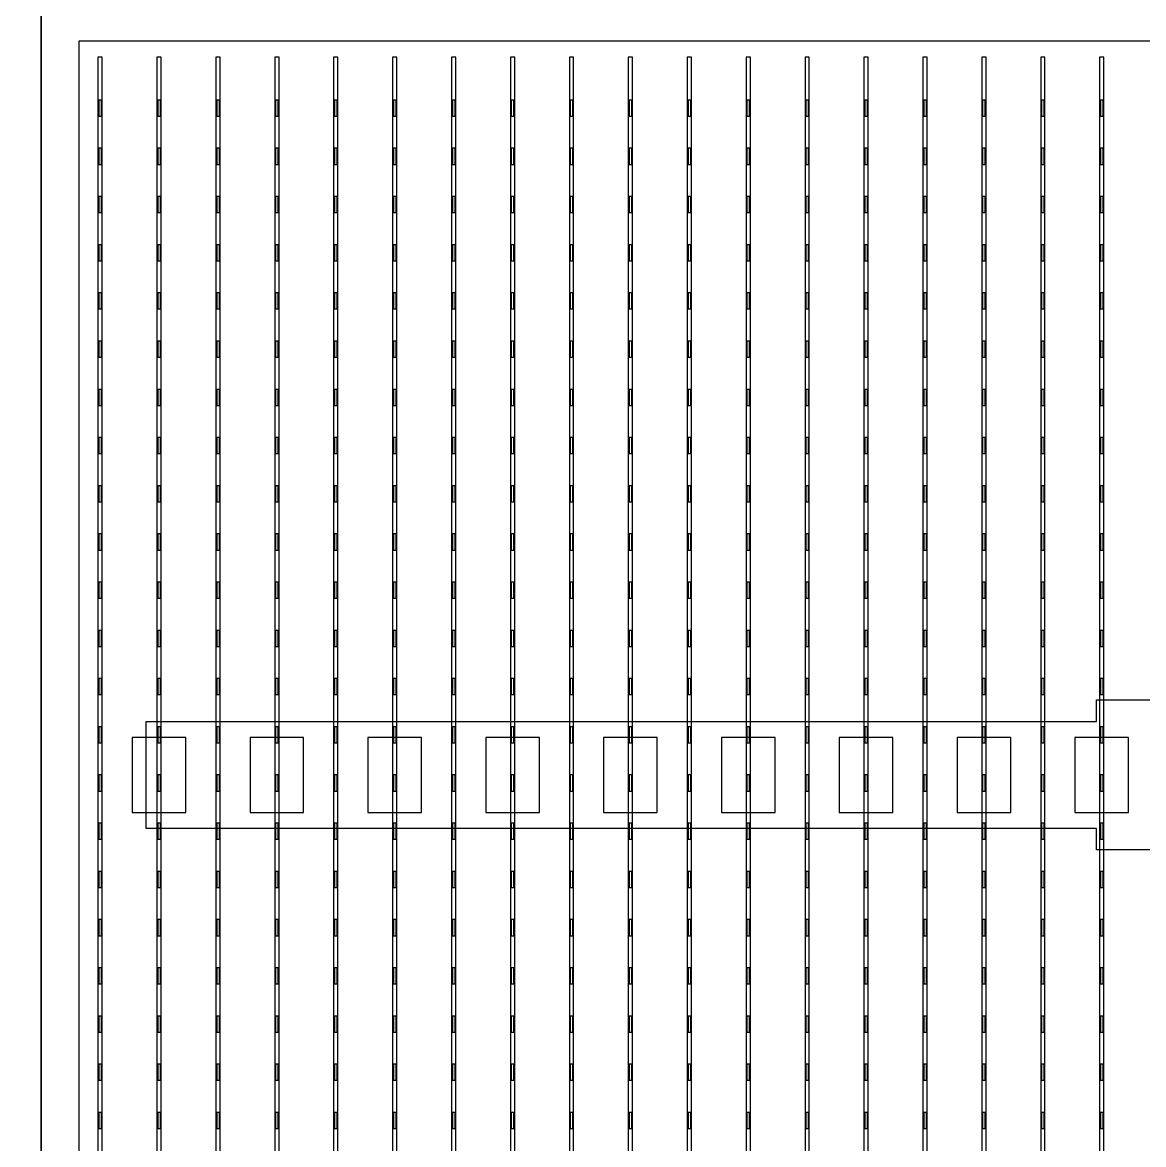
# Model space of a CAD drawing. Header units: millimetres. Extents: x -18 to 142, y -7 to 153.
# Drawn here: x 20.2 to 30.66, y 30.65 to 41.12 of the extents above; entities that cross this region are included whole.
import ezdxf

# ---------------------------------------------------------------- set-up
doc = ezdxf.new("R2010")
doc.units = ezdxf.units.MM
for name, color, linetype in [('BUSBARS', 3, 'Continuous'), ('CELLS', 5, 'Continuous'), ('CONTACT_PADS', 2, 'Continuous'), ('DICING', 4, 'Continuous'), ('FINGERS', 1, 'Continuous'), ('INSULATION', 2, 'Continuous')]:
    doc.layers.add(name, color=color, linetype=linetype)

msp = doc.modelspace()

# ---------------------------------------------------------------- linework, layer by layer
at = {"layer": 'BUSBARS'}
msp.add_lwpolyline([(40.29, 34.6), (40.29, 33.6), (31.42, 33.6), (31.42, 33.4), (30.22, 33.4), (30.22, 33.6), (21.35, 33.6), (21.35, 34.6), (30.22, 34.6), (30.22, 34.8), (31.42, 34.8), (31.42, 34.6), (40.29, 34.6)], close=True, dxfattribs=at)
at = {"layer": 'CELLS'}
for points in [[(20.37, 20.4), (20.37, 41.3), (-0.53, 41.3), (-0.53, 20.4), (20.37, 20.4)], [(41.27, 20.4), (41.27, 41.3), (20.37, 41.3), (20.37, 20.4), (41.27, 20.4)]]:
    msp.add_lwpolyline(points, close=True, dxfattribs=at)
at = {"layer": 'CONTACT_PADS'}
for points in [[(20.933, 40.25), (20.933, 40.4), (20.908, 40.4), (20.908, 40.25), (20.933, 40.25)], [(21.483, 40.25), (21.483, 40.4), (21.458, 40.4), (21.458, 40.25), (21.483, 40.25)], [(22.033, 40.25), (22.033, 40.4), (22.008, 40.4), (22.008, 40.25), (22.033, 40.25)], [(22.583, 40.25), (22.583, 40.4), (22.558, 40.4), (22.558, 40.25), (22.583, 40.25)], [(23.133, 40.25), (23.133, 40.4), (23.108, 40.4), (23.108, 40.25), (23.133, 40.25)], [(23.683, 40.25), (23.683, 40.4), (23.658, 40.4), (23.658, 40.25), (23.683, 40.25)], [(24.233, 40.25), (24.233, 40.4), (24.208, 40.4), (24.208, 40.25), (24.233, 40.25)], [(24.783, 40.25), (24.783, 40.4), (24.758, 40.4), (24.758, 40.25), (24.783, 40.25)], [(25.333, 40.25), (25.333, 40.4), (25.308, 40.4), (25.308, 40.25), (25.333, 40.25)], [(25.883, 40.25), (25.883, 40.4), (25.858, 40.4), (25.858, 40.25), (25.883, 40.25)], [(26.433, 40.25), (26.433, 40.4), (26.408, 40.4), (26.408, 40.25), (26.433, 40.25)], [(26.983, 40.25), (26.983, 40.4), (26.958, 40.4), (26.958, 40.25), (26.983, 40.25)], [(27.533, 40.25), (27.533, 40.4), (27.508, 40.4), (27.508, 40.25), (27.533, 40.25)], [(28.083, 40.25), (28.083, 40.4), (28.058, 40.4), (28.058, 40.25), (28.083, 40.25)], [(28.633, 40.25), (28.633, 40.4), (28.608, 40.4), (28.608, 40.25), (28.633, 40.25)], [(29.183, 40.25), (29.183, 40.4), (29.158, 40.4), (29.158, 40.25), (29.183, 40.25)], [(29.733, 40.25), (29.733, 40.4), (29.708, 40.4), (29.708, 40.25), (29.733, 40.25)], [(30.283, 40.25), (30.283, 40.4), (30.258, 40.4), (30.258, 40.25), (30.283, 40.25)], [(20.933, 39.8), (20.933, 39.95), (20.908, 39.95), (20.908, 39.8), (20.933, 39.8)], [(21.483, 39.8), (21.483, 39.95), (21.458, 39.95), (21.458, 39.8), (21.483, 39.8)], [(22.033, 39.8), (22.033, 39.95), (22.008, 39.95), (22.008, 39.8), (22.033, 39.8)], [(22.583, 39.8), (22.583, 39.95), (22.558, 39.95), (22.558, 39.8), (22.583, 39.8)], [(23.133, 39.8), (23.133, 39.95), (23.108, 39.95), (23.108, 39.8), (23.133, 39.8)], [(23.683, 39.8), (23.683, 39.95), (23.658, 39.95), (23.658, 39.8), (23.683, 39.8)], [(24.233, 39.8), (24.233, 39.95), (24.208, 39.95), (24.208, 39.8), (24.233, 39.8)], [(24.783, 39.8), (24.783, 39.95), (24.758, 39.95), (24.758, 39.8), (24.783, 39.8)], [(25.333, 39.8), (25.333, 39.95), (25.308, 39.95), (25.308, 39.8), (25.333, 39.8)], [(25.883, 39.8), (25.883, 39.95), (25.858, 39.95), (25.858, 39.8), (25.883, 39.8)], [(26.433, 39.8), (26.433, 39.95), (26.408, 39.95), (26.408, 39.8), (26.433, 39.8)], [(26.983, 39.8), (26.983, 39.95), (26.958, 39.95), (26.958, 39.8), (26.983, 39.8)], [(27.533, 39.8), (27.533, 39.95), (27.508, 39.95), (27.508, 39.8), (27.533, 39.8)], [(28.083, 39.8), (28.083, 39.95), (28.058, 39.95), (28.058, 39.8), (28.083, 39.8)], [(28.633, 39.8), (28.633, 39.95), (28.608, 39.95), (28.608, 39.8), (28.633, 39.8)], [(29.183, 39.8), (29.183, 39.95), (29.158, 39.95), (29.158, 39.8), (29.183, 39.8)], [(29.733, 39.8), (29.733, 39.95), (29.708, 39.95), (29.708, 39.8), (29.733, 39.8)], [(30.283, 39.8), (30.283, 39.95), (30.258, 39.95), (30.258, 39.8), (30.283, 39.8)], [(20.933, 39.35), (20.933, 39.5), (20.908, 39.5), (20.908, 39.35), (20.933, 39.35)], [(21.483, 39.35), (21.483, 39.5), (21.458, 39.5), (21.458, 39.35), (21.483, 39.35)], [(22.033, 39.35), (22.033, 39.5), (22.008, 39.5), (22.008, 39.35), (22.033, 39.35)], [(22.583, 39.35), (22.583, 39.5), (22.558, 39.5), (22.558, 39.35), (22.583, 39.35)], [(23.133, 39.35), (23.133, 39.5), (23.108, 39.5), (23.108, 39.35), (23.133, 39.35)], [(23.683, 39.35), (23.683, 39.5), (23.658, 39.5), (23.658, 39.35), (23.683, 39.35)], [(24.233, 39.35), (24.233, 39.5), (24.208, 39.5), (24.208, 39.35), (24.233, 39.35)], [(24.783, 39.35), (24.783, 39.5), (24.758, 39.5), (24.758, 39.35), (24.783, 39.35)], [(25.333, 39.35), (25.333, 39.5), (25.308, 39.5), (25.308, 39.35), (25.333, 39.35)], [(25.883, 39.35), (25.883, 39.5), (25.858, 39.5), (25.858, 39.35), (25.883, 39.35)], [(26.433, 39.35), (26.433, 39.5), (26.408, 39.5), (26.408, 39.35), (26.433, 39.35)], [(26.983, 39.35), (26.983, 39.5), (26.958, 39.5), (26.958, 39.35), (26.983, 39.35)], [(27.533, 39.35), (27.533, 39.5), (27.508, 39.5), (27.508, 39.35), (27.533, 39.35)], [(28.083, 39.35), (28.083, 39.5), (28.058, 39.5), (28.058, 39.35), (28.083, 39.35)], [(28.633, 39.35), (28.633, 39.5), (28.608, 39.5), (28.608, 39.35), (28.633, 39.35)], [(29.183, 39.35), (29.183, 39.5), (29.158, 39.5), (29.158, 39.35), (29.183, 39.35)], [(29.733, 39.35), (29.733, 39.5), (29.708, 39.5), (29.708, 39.35), (29.733, 39.35)], [(30.283, 39.35), (30.283, 39.5), (30.258, 39.5), (30.258, 39.35), (30.283, 39.35)], [(20.933, 38.9), (20.933, 39.05), (20.908, 39.05), (20.908, 38.9), (20.933, 38.9)], [(21.483, 38.9), (21.483, 39.05), (21.458, 39.05), (21.458, 38.9), (21.483, 38.9)], [(22.033, 38.9), (22.033, 39.05), (22.008, 39.05), (22.008, 38.9), (22.033, 38.9)], [(22.583, 38.9), (22.583, 39.05), (22.558, 39.05), (22.558, 38.9), (22.583, 38.9)], [(23.133, 38.9), (23.133, 39.05), (23.108, 39.05), (23.108, 38.9), (23.133, 38.9)], [(23.683, 38.9), (23.683, 39.05), (23.658, 39.05), (23.658, 38.9), (23.683, 38.9)], [(24.233, 38.9), (24.233, 39.05), (24.208, 39.05), (24.208, 38.9), (24.233, 38.9)], [(24.783, 38.9), (24.783, 39.05), (24.758, 39.05), (24.758, 38.9), (24.783, 38.9)], [(25.333, 38.9), (25.333, 39.05), (25.308, 39.05), (25.308, 38.9), (25.333, 38.9)], [(25.883, 38.9), (25.883, 39.05), (25.858, 39.05), (25.858, 38.9), (25.883, 38.9)], [(26.433, 38.9), (26.433, 39.05), (26.408, 39.05), (26.408, 38.9), (26.433, 38.9)], [(26.983, 38.9), (26.983, 39.05), (26.958, 39.05), (26.958, 38.9), (26.983, 38.9)], [(27.533, 38.9), (27.533, 39.05), (27.508, 39.05), (27.508, 38.9), (27.533, 38.9)], [(28.083, 38.9), (28.083, 39.05), (28.058, 39.05), (28.058, 38.9), (28.083, 38.9)], [(28.633, 38.9), (28.633, 39.05), (28.608, 39.05), (28.608, 38.9), (28.633, 38.9)], [(29.183, 38.9), (29.183, 39.05), (29.158, 39.05), (29.158, 38.9), (29.183, 38.9)], [(29.733, 38.9), (29.733, 39.05), (29.708, 39.05), (29.708, 38.9), (29.733, 38.9)], [(30.283, 38.9), (30.283, 39.05), (30.258, 39.05), (30.258, 38.9), (30.283, 38.9)], [(20.933, 38.45), (20.933, 38.6), (20.908, 38.6), (20.908, 38.45), (20.933, 38.45)], [(21.483, 38.45), (21.483, 38.6), (21.458, 38.6), (21.458, 38.45), (21.483, 38.45)], [(22.033, 38.45), (22.033, 38.6), (22.008, 38.6), (22.008, 38.45), (22.033, 38.45)], [(22.583, 38.45), (22.583, 38.6), (22.558, 38.6), (22.558, 38.45), (22.583, 38.45)], [(23.133, 38.45), (23.133, 38.6), (23.108, 38.6), (23.108, 38.45), (23.133, 38.45)], [(23.683, 38.45), (23.683, 38.6), (23.658, 38.6), (23.658, 38.45), (23.683, 38.45)], [(24.233, 38.45), (24.233, 38.6), (24.208, 38.6), (24.208, 38.45), (24.233, 38.45)], [(24.783, 38.45), (24.783, 38.6), (24.758, 38.6), (24.758, 38.45), (24.783, 38.45)], [(25.333, 38.45), (25.333, 38.6), (25.308, 38.6), (25.308, 38.45), (25.333, 38.45)], [(25.883, 38.45), (25.883, 38.6), (25.858, 38.6), (25.858, 38.45), (25.883, 38.45)], [(26.433, 38.45), (26.433, 38.6), (26.408, 38.6), (26.408, 38.45), (26.433, 38.45)], [(26.983, 38.45), (26.983, 38.6), (26.958, 38.6), (26.958, 38.45), (26.983, 38.45)], [(27.533, 38.45), (27.533, 38.6), (27.508, 38.6), (27.508, 38.45), (27.533, 38.45)], [(28.083, 38.45), (28.083, 38.6), (28.058, 38.6), (28.058, 38.45), (28.083, 38.45)], [(28.633, 38.45), (28.633, 38.6), (28.608, 38.6), (28.608, 38.45), (28.633, 38.45)], [(29.183, 38.45), (29.183, 38.6), (29.158, 38.6), (29.158, 38.45), (29.183, 38.45)], [(29.733, 38.45), (29.733, 38.6), (29.708, 38.6), (29.708, 38.45), (29.733, 38.45)], [(30.283, 38.45), (30.283, 38.6), (30.258, 38.6), (30.258, 38.45), (30.283, 38.45)], [(20.933, 38), (20.933, 38.15), (20.908, 38.15), (20.908, 38), (20.933, 38)], [(21.483, 38), (21.483, 38.15), (21.458, 38.15), (21.458, 38), (21.483, 38)], [(22.033, 38), (22.033, 38.15), (22.008, 38.15), (22.008, 38), (22.033, 38)], [(22.583, 38), (22.583, 38.15), (22.558, 38.15), (22.558, 38), (22.583, 38)], [(23.133, 38), (23.133, 38.15), (23.108, 38.15), (23.108, 38), (23.133, 38)], [(23.683, 38), (23.683, 38.15), (23.658, 38.15), (23.658, 38), (23.683, 38)], [(24.233, 38), (24.233, 38.15), (24.208, 38.15), (24.208, 38), (24.233, 38)], [(24.783, 38), (24.783, 38.15), (24.758, 38.15), (24.758, 38), (24.783, 38)], [(25.333, 38), (25.333, 38.15), (25.308, 38.15), (25.308, 38), (25.333, 38)], [(25.883, 38), (25.883, 38.15), (25.858, 38.15), (25.858, 38), (25.883, 38)], [(26.433, 38), (26.433, 38.15), (26.408, 38.15), (26.408, 38), (26.433, 38)], [(26.983, 38), (26.983, 38.15), (26.958, 38.15), (26.958, 38), (26.983, 38)], [(27.533, 38), (27.533, 38.15), (27.508, 38.15), (27.508, 38), (27.533, 38)], [(28.083, 38), (28.083, 38.15), (28.058, 38.15), (28.058, 38), (28.083, 38)], [(28.633, 38), (28.633, 38.15), (28.608, 38.15), (28.608, 38), (28.633, 38)], [(29.183, 38), (29.183, 38.15), (29.158, 38.15), (29.158, 38), (29.183, 38)], [(29.733, 38), (29.733, 38.15), (29.708, 38.15), (29.708, 38), (29.733, 38)], [(30.283, 38), (30.283, 38.15), (30.258, 38.15), (30.258, 38), (30.283, 38)], [(20.933, 37.55), (20.933, 37.7), (20.908, 37.7), (20.908, 37.55), (20.933, 37.55)], [(21.483, 37.55), (21.483, 37.7), (21.458, 37.7), (21.458, 37.55), (21.483, 37.55)], [(22.033, 37.55), (22.033, 37.7), (22.008, 37.7), (22.008, 37.55), (22.033, 37.55)], [(22.583, 37.55), (22.583, 37.7), (22.558, 37.7), (22.558, 37.55), (22.583, 37.55)], [(23.133, 37.55), (23.133, 37.7), (23.108, 37.7), (23.108, 37.55), (23.133, 37.55)], [(23.683, 37.55), (23.683, 37.7), (23.658, 37.7), (23.658, 37.55), (23.683, 37.55)], [(24.233, 37.55), (24.233, 37.7), (24.208, 37.7), (24.208, 37.55), (24.233, 37.55)], [(24.783, 37.55), (24.783, 37.7), (24.758, 37.7), (24.758, 37.55), (24.783, 37.55)], [(25.333, 37.55), (25.333, 37.7), (25.308, 37.7), (25.308, 37.55), (25.333, 37.55)], [(25.883, 37.55), (25.883, 37.7), (25.858, 37.7), (25.858, 37.55), (25.883, 37.55)], [(26.433, 37.55), (26.433, 37.7), (26.408, 37.7), (26.408, 37.55), (26.433, 37.55)], [(26.983, 37.55), (26.983, 37.7), (26.958, 37.7), (26.958, 37.55), (26.983, 37.55)], [(27.533, 37.55), (27.533, 37.7), (27.508, 37.7), (27.508, 37.55), (27.533, 37.55)], [(28.083, 37.55), (28.083, 37.7), (28.058, 37.7), (28.058, 37.55), (28.083, 37.55)], [(28.633, 37.55), (28.633, 37.7), (28.608, 37.7), (28.608, 37.55), (28.633, 37.55)], [(29.183, 37.55), (29.183, 37.7), (29.158, 37.7), (29.158, 37.55), (29.183, 37.55)], [(29.733, 37.55), (29.733, 37.7), (29.708, 37.7), (29.708, 37.55), (29.733, 37.55)], [(30.283, 37.55), (30.283, 37.7), (30.258, 37.7), (30.258, 37.55), (30.283, 37.55)], [(20.933, 37.1), (20.933, 37.25), (20.908, 37.25), (20.908, 37.1), (20.933, 37.1)], [(21.483, 37.1), (21.483, 37.25), (21.458, 37.25), (21.458, 37.1), (21.483, 37.1)], [(22.033, 37.1), (22.033, 37.25), (22.008, 37.25), (22.008, 37.1), (22.033, 37.1)], [(22.583, 37.1), (22.583, 37.25), (22.558, 37.25), (22.558, 37.1), (22.583, 37.1)], [(23.133, 37.1), (23.133, 37.25), (23.108, 37.25), (23.108, 37.1), (23.133, 37.1)], [(23.683, 37.1), (23.683, 37.25), (23.658, 37.25), (23.658, 37.1), (23.683, 37.1)], [(24.233, 37.1), (24.233, 37.25), (24.208, 37.25), (24.208, 37.1), (24.233, 37.1)], [(24.783, 37.1), (24.783, 37.25), (24.758, 37.25), (24.758, 37.1), (24.783, 37.1)], [(25.333, 37.1), (25.333, 37.25), (25.308, 37.25), (25.308, 37.1), (25.333, 37.1)], [(25.883, 37.1), (25.883, 37.25), (25.858, 37.25), (25.858, 37.1), (25.883, 37.1)], [(26.433, 37.1), (26.433, 37.25), (26.408, 37.25), (26.408, 37.1), (26.433, 37.1)], [(26.983, 37.1), (26.983, 37.25), (26.958, 37.25), (26.958, 37.1), (26.983, 37.1)], [(27.533, 37.1), (27.533, 37.25), (27.508, 37.25), (27.508, 37.1), (27.533, 37.1)], [(28.083, 37.1), (28.083, 37.25), (28.058, 37.25), (28.058, 37.1), (28.083, 37.1)], [(28.633, 37.1), (28.633, 37.25), (28.608, 37.25), (28.608, 37.1), (28.633, 37.1)], [(29.183, 37.1), (29.183, 37.25), (29.158, 37.25), (29.158, 37.1), (29.183, 37.1)], [(29.733, 37.1), (29.733, 37.25), (29.708, 37.25), (29.708, 37.1), (29.733, 37.1)], [(30.283, 37.1), (30.283, 37.25), (30.258, 37.25), (30.258, 37.1), (30.283, 37.1)], [(20.933, 36.65), (20.933, 36.8), (20.908, 36.8), (20.908, 36.65), (20.933, 36.65)], [(21.483, 36.65), (21.483, 36.8), (21.458, 36.8), (21.458, 36.65), (21.483, 36.65)], [(22.033, 36.65), (22.033, 36.8), (22.008, 36.8), (22.008, 36.65), (22.033, 36.65)], [(22.583, 36.65), (22.583, 36.8), (22.558, 36.8), (22.558, 36.65), (22.583, 36.65)], [(23.133, 36.65), (23.133, 36.8), (23.108, 36.8), (23.108, 36.65), (23.133, 36.65)], [(23.683, 36.65), (23.683, 36.8), (23.658, 36.8), (23.658, 36.65), (23.683, 36.65)], [(24.233, 36.65), (24.233, 36.8), (24.208, 36.8), (24.208, 36.65), (24.233, 36.65)], [(24.783, 36.65), (24.783, 36.8), (24.758, 36.8), (24.758, 36.65), (24.783, 36.65)], [(25.333, 36.65), (25.333, 36.8), (25.308, 36.8), (25.308, 36.65), (25.333, 36.65)], [(25.883, 36.65), (25.883, 36.8), (25.858, 36.8), (25.858, 36.65), (25.883, 36.65)], [(26.433, 36.65), (26.433, 36.8), (26.408, 36.8), (26.408, 36.65), (26.433, 36.65)], [(26.983, 36.65), (26.983, 36.8), (26.958, 36.8), (26.958, 36.65), (26.983, 36.65)], [(27.533, 36.65), (27.533, 36.8), (27.508, 36.8), (27.508, 36.65), (27.533, 36.65)], [(28.083, 36.65), (28.083, 36.8), (28.058, 36.8), (28.058, 36.65), (28.083, 36.65)], [(28.633, 36.65), (28.633, 36.8), (28.608, 36.8), (28.608, 36.65), (28.633, 36.65)], [(29.183, 36.65), (29.183, 36.8), (29.158, 36.8), (29.158, 36.65), (29.183, 36.65)], [(29.733, 36.65), (29.733, 36.8), (29.708, 36.8), (29.708, 36.65), (29.733, 36.65)], [(30.283, 36.65), (30.283, 36.8), (30.258, 36.8), (30.258, 36.65), (30.283, 36.65)], [(20.933, 36.2), (20.933, 36.35), (20.908, 36.35), (20.908, 36.2), (20.933, 36.2)], [(21.483, 36.2), (21.483, 36.35), (21.458, 36.35), (21.458, 36.2), (21.483, 36.2)], [(22.033, 36.2), (22.033, 36.35), (22.008, 36.35), (22.008, 36.2), (22.033, 36.2)], [(22.583, 36.2), (22.583, 36.35), (22.558, 36.35), (22.558, 36.2), (22.583, 36.2)], [(23.133, 36.2), (23.133, 36.35), (23.108, 36.35), (23.108, 36.2), (23.133, 36.2)], [(23.683, 36.2), (23.683, 36.35), (23.658, 36.35), (23.658, 36.2), (23.683, 36.2)], [(24.233, 36.2), (24.233, 36.35), (24.208, 36.35), (24.208, 36.2), (24.233, 36.2)], [(24.783, 36.2), (24.783, 36.35), (24.758, 36.35), (24.758, 36.2), (24.783, 36.2)], [(25.333, 36.2), (25.333, 36.35), (25.308, 36.35), (25.308, 36.2), (25.333, 36.2)], [(25.883, 36.2), (25.883, 36.35), (25.858, 36.35), (25.858, 36.2), (25.883, 36.2)], [(26.433, 36.2), (26.433, 36.35), (26.408, 36.35), (26.408, 36.2), (26.433, 36.2)], [(26.983, 36.2), (26.983, 36.35), (26.958, 36.35), (26.958, 36.2), (26.983, 36.2)], [(27.533, 36.2), (27.533, 36.35), (27.508, 36.35), (27.508, 36.2), (27.533, 36.2)], [(28.083, 36.2), (28.083, 36.35), (28.058, 36.35), (28.058, 36.2), (28.083, 36.2)], [(28.633, 36.2), (28.633, 36.35), (28.608, 36.35), (28.608, 36.2), (28.633, 36.2)], [(29.183, 36.2), (29.183, 36.35), (29.158, 36.35), (29.158, 36.2), (29.183, 36.2)], [(29.733, 36.2), (29.733, 36.35), (29.708, 36.35), (29.708, 36.2), (29.733, 36.2)], [(30.283, 36.2), (30.283, 36.35), (30.258, 36.35), (30.258, 36.2), (30.283, 36.2)], [(20.933, 35.75), (20.933, 35.9), (20.908, 35.9), (20.908, 35.75), (20.933, 35.75)], [(21.483, 35.75), (21.483, 35.9), (21.458, 35.9), (21.458, 35.75), (21.483, 35.75)], [(22.033, 35.75), (22.033, 35.9), (22.008, 35.9), (22.008, 35.75), (22.033, 35.75)], [(22.583, 35.75), (22.583, 35.9), (22.558, 35.9), (22.558, 35.75), (22.583, 35.75)], [(23.133, 35.75), (23.133, 35.9), (23.108, 35.9), (23.108, 35.75), (23.133, 35.75)], [(23.683, 35.75), (23.683, 35.9), (23.658, 35.9), (23.658, 35.75), (23.683, 35.75)], [(24.233, 35.75), (24.233, 35.9), (24.208, 35.9), (24.208, 35.75), (24.233, 35.75)], [(24.783, 35.75), (24.783, 35.9), (24.758, 35.9), (24.758, 35.75), (24.783, 35.75)], [(25.333, 35.75), (25.333, 35.9), (25.308, 35.9), (25.308, 35.75), (25.333, 35.75)], [(25.883, 35.75), (25.883, 35.9), (25.858, 35.9), (25.858, 35.75), (25.883, 35.75)], [(26.433, 35.75), (26.433, 35.9), (26.408, 35.9), (26.408, 35.75), (26.433, 35.75)], [(26.983, 35.75), (26.983, 35.9), (26.958, 35.9), (26.958, 35.75), (26.983, 35.75)], [(27.533, 35.75), (27.533, 35.9), (27.508, 35.9), (27.508, 35.75), (27.533, 35.75)], [(28.083, 35.75), (28.083, 35.9), (28.058, 35.9), (28.058, 35.75), (28.083, 35.75)], [(28.633, 35.75), (28.633, 35.9), (28.608, 35.9), (28.608, 35.75), (28.633, 35.75)], [(29.183, 35.75), (29.183, 35.9), (29.158, 35.9), (29.158, 35.75), (29.183, 35.75)], [(29.733, 35.75), (29.733, 35.9), (29.708, 35.9), (29.708, 35.75), (29.733, 35.75)], [(30.283, 35.75), (30.283, 35.9), (30.258, 35.9), (30.258, 35.75), (30.283, 35.75)], [(20.933, 35.3), (20.933, 35.45), (20.908, 35.45), (20.908, 35.3), (20.933, 35.3)], [(21.483, 35.3), (21.483, 35.45), (21.458, 35.45), (21.458, 35.3), (21.483, 35.3)], [(22.033, 35.3), (22.033, 35.45), (22.008, 35.45), (22.008, 35.3), (22.033, 35.3)], [(22.583, 35.3), (22.583, 35.45), (22.558, 35.45), (22.558, 35.3), (22.583, 35.3)], [(23.133, 35.3), (23.133, 35.45), (23.108, 35.45), (23.108, 35.3), (23.133, 35.3)], [(23.683, 35.3), (23.683, 35.45), (23.658, 35.45), (23.658, 35.3), (23.683, 35.3)], [(24.233, 35.3), (24.233, 35.45), (24.208, 35.45), (24.208, 35.3), (24.233, 35.3)], [(24.783, 35.3), (24.783, 35.45), (24.758, 35.45), (24.758, 35.3), (24.783, 35.3)], [(25.333, 35.3), (25.333, 35.45), (25.308, 35.45), (25.308, 35.3), (25.333, 35.3)], [(25.883, 35.3), (25.883, 35.45), (25.858, 35.45), (25.858, 35.3), (25.883, 35.3)], [(26.433, 35.3), (26.433, 35.45), (26.408, 35.45), (26.408, 35.3), (26.433, 35.3)], [(26.983, 35.3), (26.983, 35.45), (26.958, 35.45), (26.958, 35.3), (26.983, 35.3)], [(27.533, 35.3), (27.533, 35.45), (27.508, 35.45), (27.508, 35.3), (27.533, 35.3)], [(28.083, 35.3), (28.083, 35.45), (28.058, 35.45), (28.058, 35.3), (28.083, 35.3)], [(28.633, 35.3), (28.633, 35.45), (28.608, 35.45), (28.608, 35.3), (28.633, 35.3)], [(29.183, 35.3), (29.183, 35.45), (29.158, 35.45), (29.158, 35.3), (29.183, 35.3)], [(29.733, 35.3), (29.733, 35.45), (29.708, 35.45), (29.708, 35.3), (29.733, 35.3)], [(30.283, 35.3), (30.283, 35.45), (30.258, 35.45), (30.258, 35.3), (30.283, 35.3)], [(20.933, 34.85), (20.933, 35), (20.908, 35), (20.908, 34.85), (20.933, 34.85)], [(21.483, 34.85), (21.483, 35), (21.458, 35), (21.458, 34.85), (21.483, 34.85)], [(22.033, 34.85), (22.033, 35), (22.008, 35), (22.008, 34.85), (22.033, 34.85)], [(22.583, 34.85), (22.583, 35), (22.558, 35), (22.558, 34.85), (22.583, 34.85)], [(23.133, 34.85), (23.133, 35), (23.108, 35), (23.108, 34.85), (23.133, 34.85)], [(23.683, 34.85), (23.683, 35), (23.658, 35), (23.658, 34.85), (23.683, 34.85)], [(24.233, 34.85), (24.233, 35), (24.208, 35), (24.208, 34.85), (24.233, 34.85)], [(24.783, 34.85), (24.783, 35), (24.758, 35), (24.758, 34.85), (24.783, 34.85)], [(25.333, 34.85), (25.333, 35), (25.308, 35), (25.308, 34.85), (25.333, 34.85)], [(25.883, 34.85), (25.883, 35), (25.858, 35), (25.858, 34.85), (25.883, 34.85)], [(26.433, 34.85), (26.433, 35), (26.408, 35), (26.408, 34.85), (26.433, 34.85)], [(26.983, 34.85), (26.983, 35), (26.958, 35), (26.958, 34.85), (26.983, 34.85)], [(27.533, 34.85), (27.533, 35), (27.508, 35), (27.508, 34.85), (27.533, 34.85)], [(28.083, 34.85), (28.083, 35), (28.058, 35), (28.058, 34.85), (28.083, 34.85)], [(28.633, 34.85), (28.633, 35), (28.608, 35), (28.608, 34.85), (28.633, 34.85)], [(29.183, 34.85), (29.183, 35), (29.158, 35), (29.158, 34.85), (29.183, 34.85)], [(29.733, 34.85), (29.733, 35), (29.708, 35), (29.708, 34.85), (29.733, 34.85)], [(30.283, 34.85), (30.283, 35), (30.258, 35), (30.258, 34.85), (30.283, 34.85)], [(20.933, 34.4), (20.933, 34.55), (20.908, 34.55), (20.908, 34.4), (20.933, 34.4)], [(21.483, 34.4), (21.483, 34.55), (21.458, 34.55), (21.458, 34.4), (21.483, 34.4)], [(22.033, 34.4), (22.033, 34.55), (22.008, 34.55), (22.008, 34.4), (22.033, 34.4)], [(22.583, 34.4), (22.583, 34.55), (22.558, 34.55), (22.558, 34.4), (22.583, 34.4)], [(23.133, 34.4), (23.133, 34.55), (23.108, 34.55), (23.108, 34.4), (23.133, 34.4)], [(23.683, 34.4), (23.683, 34.55), (23.658, 34.55), (23.658, 34.4), (23.683, 34.4)], [(24.233, 34.4), (24.233, 34.55), (24.208, 34.55), (24.208, 34.4), (24.233, 34.4)], [(24.783, 34.4), (24.783, 34.55), (24.758, 34.55), (24.758, 34.4), (24.783, 34.4)], [(25.333, 34.4), (25.333, 34.55), (25.308, 34.55), (25.308, 34.4), (25.333, 34.4)], [(25.883, 34.4), (25.883, 34.55), (25.858, 34.55), (25.858, 34.4), (25.883, 34.4)], [(26.433, 34.4), (26.433, 34.55), (26.408, 34.55), (26.408, 34.4), (26.433, 34.4)], [(26.983, 34.4), (26.983, 34.55), (26.958, 34.55), (26.958, 34.4), (26.983, 34.4)], [(27.533, 34.4), (27.533, 34.55), (27.508, 34.55), (27.508, 34.4), (27.533, 34.4)], [(28.083, 34.4), (28.083, 34.55), (28.058, 34.55), (28.058, 34.4), (28.083, 34.4)], [(28.633, 34.4), (28.633, 34.55), (28.608, 34.55), (28.608, 34.4), (28.633, 34.4)], [(29.183, 34.4), (29.183, 34.55), (29.158, 34.55), (29.158, 34.4), (29.183, 34.4)], [(29.733, 34.4), (29.733, 34.55), (29.708, 34.55), (29.708, 34.4), (29.733, 34.4)], [(30.283, 34.4), (30.283, 34.55), (30.258, 34.55), (30.258, 34.4), (30.283, 34.4)], [(20.933, 33.95), (20.933, 34.1), (20.908, 34.1), (20.908, 33.95), (20.933, 33.95)], [(21.483, 33.95), (21.483, 34.1), (21.458, 34.1), (21.458, 33.95), (21.483, 33.95)], [(22.033, 33.95), (22.033, 34.1), (22.008, 34.1), (22.008, 33.95), (22.033, 33.95)], [(22.583, 33.95), (22.583, 34.1), (22.558, 34.1), (22.558, 33.95), (22.583, 33.95)], [(23.133, 33.95), (23.133, 34.1), (23.108, 34.1), (23.108, 33.95), (23.133, 33.95)], [(23.683, 33.95), (23.683, 34.1), (23.658, 34.1), (23.658, 33.95), (23.683, 33.95)], [(24.233, 33.95), (24.233, 34.1), (24.208, 34.1), (24.208, 33.95), (24.233, 33.95)], [(24.783, 33.95), (24.783, 34.1), (24.758, 34.1), (24.758, 33.95), (24.783, 33.95)], [(25.333, 33.95), (25.333, 34.1), (25.308, 34.1), (25.308, 33.95), (25.333, 33.95)], [(25.883, 33.95), (25.883, 34.1), (25.858, 34.1), (25.858, 33.95), (25.883, 33.95)], [(26.433, 33.95), (26.433, 34.1), (26.408, 34.1), (26.408, 33.95), (26.433, 33.95)], [(26.983, 33.95), (26.983, 34.1), (26.958, 34.1), (26.958, 33.95), (26.983, 33.95)], [(27.533, 33.95), (27.533, 34.1), (27.508, 34.1), (27.508, 33.95), (27.533, 33.95)], [(28.083, 33.95), (28.083, 34.1), (28.058, 34.1), (28.058, 33.95), (28.083, 33.95)], [(28.633, 33.95), (28.633, 34.1), (28.608, 34.1), (28.608, 33.95), (28.633, 33.95)], [(29.183, 33.95), (29.183, 34.1), (29.158, 34.1), (29.158, 33.95), (29.183, 33.95)], [(29.733, 33.95), (29.733, 34.1), (29.708, 34.1), (29.708, 33.95), (29.733, 33.95)], [(30.283, 33.95), (30.283, 34.1), (30.258, 34.1), (30.258, 33.95), (30.283, 33.95)], [(20.933, 33.5), (20.933, 33.65), (20.908, 33.65), (20.908, 33.5), (20.933, 33.5)], [(21.483, 33.5), (21.483, 33.65), (21.458, 33.65), (21.458, 33.5), (21.483, 33.5)], [(22.033, 33.5), (22.033, 33.65), (22.008, 33.65), (22.008, 33.5), (22.033, 33.5)], [(22.583, 33.5), (22.583, 33.65), (22.558, 33.65), (22.558, 33.5), (22.583, 33.5)], [(23.133, 33.5), (23.133, 33.65), (23.108, 33.65), (23.108, 33.5), (23.133, 33.5)], [(23.683, 33.5), (23.683, 33.65), (23.658, 33.65), (23.658, 33.5), (23.683, 33.5)], [(24.233, 33.5), (24.233, 33.65), (24.208, 33.65), (24.208, 33.5), (24.233, 33.5)], [(24.783, 33.5), (24.783, 33.65), (24.758, 33.65), (24.758, 33.5), (24.783, 33.5)], [(25.333, 33.5), (25.333, 33.65), (25.308, 33.65), (25.308, 33.5), (25.333, 33.5)], [(25.883, 33.5), (25.883, 33.65), (25.858, 33.65), (25.858, 33.5), (25.883, 33.5)], [(26.433, 33.5), (26.433, 33.65), (26.408, 33.65), (26.408, 33.5), (26.433, 33.5)], [(26.983, 33.5), (26.983, 33.65), (26.958, 33.65), (26.958, 33.5), (26.983, 33.5)], [(27.533, 33.5), (27.533, 33.65), (27.508, 33.65), (27.508, 33.5), (27.533, 33.5)], [(28.083, 33.5), (28.083, 33.65), (28.058, 33.65), (28.058, 33.5), (28.083, 33.5)], [(28.633, 33.5), (28.633, 33.65), (28.608, 33.65), (28.608, 33.5), (28.633, 33.5)], [(29.183, 33.5), (29.183, 33.65), (29.158, 33.65), (29.158, 33.5), (29.183, 33.5)], [(29.733, 33.5), (29.733, 33.65), (29.708, 33.65), (29.708, 33.5), (29.733, 33.5)], [(30.283, 33.5), (30.283, 33.65), (30.258, 33.65), (30.258, 33.5), (30.283, 33.5)], [(20.933, 33.05), (20.933, 33.2), (20.908, 33.2), (20.908, 33.05), (20.933, 33.05)], [(21.483, 33.05), (21.483, 33.2), (21.458, 33.2), (21.458, 33.05), (21.483, 33.05)], [(22.033, 33.05), (22.033, 33.2), (22.008, 33.2), (22.008, 33.05), (22.033, 33.05)], [(22.583, 33.05), (22.583, 33.2), (22.558, 33.2), (22.558, 33.05), (22.583, 33.05)], [(23.133, 33.05), (23.133, 33.2), (23.108, 33.2), (23.108, 33.05), (23.133, 33.05)], [(23.683, 33.05), (23.683, 33.2), (23.658, 33.2), (23.658, 33.05), (23.683, 33.05)], [(24.233, 33.05), (24.233, 33.2), (24.208, 33.2), (24.208, 33.05), (24.233, 33.05)], [(24.783, 33.05), (24.783, 33.2), (24.758, 33.2), (24.758, 33.05), (24.783, 33.05)], [(25.333, 33.05), (25.333, 33.2), (25.308, 33.2), (25.308, 33.05), (25.333, 33.05)], [(25.883, 33.05), (25.883, 33.2), (25.858, 33.2), (25.858, 33.05), (25.883, 33.05)], [(26.433, 33.05), (26.433, 33.2), (26.408, 33.2), (26.408, 33.05), (26.433, 33.05)], [(26.983, 33.05), (26.983, 33.2), (26.958, 33.2), (26.958, 33.05), (26.983, 33.05)], [(27.533, 33.05), (27.533, 33.2), (27.508, 33.2), (27.508, 33.05), (27.533, 33.05)], [(28.083, 33.05), (28.083, 33.2), (28.058, 33.2), (28.058, 33.05), (28.083, 33.05)], [(28.633, 33.05), (28.633, 33.2), (28.608, 33.2), (28.608, 33.05), (28.633, 33.05)], [(29.183, 33.05), (29.183, 33.2), (29.158, 33.2), (29.158, 33.05), (29.183, 33.05)], [(29.733, 33.05), (29.733, 33.2), (29.708, 33.2), (29.708, 33.05), (29.733, 33.05)], [(30.283, 33.05), (30.283, 33.2), (30.258, 33.2), (30.258, 33.05), (30.283, 33.05)], [(20.933, 32.6), (20.933, 32.75), (20.908, 32.75), (20.908, 32.6), (20.933, 32.6)], [(21.483, 32.6), (21.483, 32.75), (21.458, 32.75), (21.458, 32.6), (21.483, 32.6)], [(22.033, 32.6), (22.033, 32.75), (22.008, 32.75), (22.008, 32.6), (22.033, 32.6)], [(22.583, 32.6), (22.583, 32.75), (22.558, 32.75), (22.558, 32.6), (22.583, 32.6)], [(23.133, 32.6), (23.133, 32.75), (23.108, 32.75), (23.108, 32.6), (23.133, 32.6)], [(23.683, 32.6), (23.683, 32.75), (23.658, 32.75), (23.658, 32.6), (23.683, 32.6)], [(24.233, 32.6), (24.233, 32.75), (24.208, 32.75), (24.208, 32.6), (24.233, 32.6)], [(24.783, 32.6), (24.783, 32.75), (24.758, 32.75), (24.758, 32.6), (24.783, 32.6)], [(25.333, 32.6), (25.333, 32.75), (25.308, 32.75), (25.308, 32.6), (25.333, 32.6)], [(25.883, 32.6), (25.883, 32.75), (25.858, 32.75), (25.858, 32.6), (25.883, 32.6)], [(26.433, 32.6), (26.433, 32.75), (26.408, 32.75), (26.408, 32.6), (26.433, 32.6)], [(26.983, 32.6), (26.983, 32.75), (26.958, 32.75), (26.958, 32.6), (26.983, 32.6)], [(27.533, 32.6), (27.533, 32.75), (27.508, 32.75), (27.508, 32.6), (27.533, 32.6)], [(28.083, 32.6), (28.083, 32.75), (28.058, 32.75), (28.058, 32.6), (28.083, 32.6)], [(28.633, 32.6), (28.633, 32.75), (28.608, 32.75), (28.608, 32.6), (28.633, 32.6)], [(29.183, 32.6), (29.183, 32.75), (29.158, 32.75), (29.158, 32.6), (29.183, 32.6)], [(29.733, 32.6), (29.733, 32.75), (29.708, 32.75), (29.708, 32.6), (29.733, 32.6)], [(30.283, 32.6), (30.283, 32.75), (30.258, 32.75), (30.258, 32.6), (30.283, 32.6)], [(20.933, 32.15), (20.933, 32.3), (20.908, 32.3), (20.908, 32.15), (20.933, 32.15)], [(21.483, 32.15), (21.483, 32.3), (21.458, 32.3), (21.458, 32.15), (21.483, 32.15)], [(22.033, 32.15), (22.033, 32.3), (22.008, 32.3), (22.008, 32.15), (22.033, 32.15)], [(22.583, 32.15), (22.583, 32.3), (22.558, 32.3), (22.558, 32.15), (22.583, 32.15)], [(23.133, 32.15), (23.133, 32.3), (23.108, 32.3), (23.108, 32.15), (23.133, 32.15)], [(23.683, 32.15), (23.683, 32.3), (23.658, 32.3), (23.658, 32.15), (23.683, 32.15)], [(24.233, 32.15), (24.233, 32.3), (24.208, 32.3), (24.208, 32.15), (24.233, 32.15)], [(24.783, 32.15), (24.783, 32.3), (24.758, 32.3), (24.758, 32.15), (24.783, 32.15)], [(25.333, 32.15), (25.333, 32.3), (25.308, 32.3), (25.308, 32.15), (25.333, 32.15)], [(25.883, 32.15), (25.883, 32.3), (25.858, 32.3), (25.858, 32.15), (25.883, 32.15)], [(26.433, 32.15), (26.433, 32.3), (26.408, 32.3), (26.408, 32.15), (26.433, 32.15)], [(26.983, 32.15), (26.983, 32.3), (26.958, 32.3), (26.958, 32.15), (26.983, 32.15)], [(27.533, 32.15), (27.533, 32.3), (27.508, 32.3), (27.508, 32.15), (27.533, 32.15)], [(28.083, 32.15), (28.083, 32.3), (28.058, 32.3), (28.058, 32.15), (28.083, 32.15)], [(28.633, 32.15), (28.633, 32.3), (28.608, 32.3), (28.608, 32.15), (28.633, 32.15)], [(29.183, 32.15), (29.183, 32.3), (29.158, 32.3), (29.158, 32.15), (29.183, 32.15)], [(29.733, 32.15), (29.733, 32.3), (29.708, 32.3), (29.708, 32.15), (29.733, 32.15)], [(30.283, 32.15), (30.283, 32.3), (30.258, 32.3), (30.258, 32.15), (30.283, 32.15)], [(20.933, 31.7), (20.933, 31.85), (20.908, 31.85), (20.908, 31.7), (20.933, 31.7)], [(21.483, 31.7), (21.483, 31.85), (21.458, 31.85), (21.458, 31.7), (21.483, 31.7)], [(22.033, 31.7), (22.033, 31.85), (22.008, 31.85), (22.008, 31.7), (22.033, 31.7)], [(22.583, 31.7), (22.583, 31.85), (22.558, 31.85), (22.558, 31.7), (22.583, 31.7)], [(23.133, 31.7), (23.133, 31.85), (23.108, 31.85), (23.108, 31.7), (23.133, 31.7)], [(23.683, 31.7), (23.683, 31.85), (23.658, 31.85), (23.658, 31.7), (23.683, 31.7)], [(24.233, 31.7), (24.233, 31.85), (24.208, 31.85), (24.208, 31.7), (24.233, 31.7)], [(24.783, 31.7), (24.783, 31.85), (24.758, 31.85), (24.758, 31.7), (24.783, 31.7)], [(25.333, 31.7), (25.333, 31.85), (25.308, 31.85), (25.308, 31.7), (25.333, 31.7)], [(25.883, 31.7), (25.883, 31.85), (25.858, 31.85), (25.858, 31.7), (25.883, 31.7)], [(26.433, 31.7), (26.433, 31.85), (26.408, 31.85), (26.408, 31.7), (26.433, 31.7)], [(26.983, 31.7), (26.983, 31.85), (26.958, 31.85), (26.958, 31.7), (26.983, 31.7)], [(27.533, 31.7), (27.533, 31.85), (27.508, 31.85), (27.508, 31.7), (27.533, 31.7)], [(28.083, 31.7), (28.083, 31.85), (28.058, 31.85), (28.058, 31.7), (28.083, 31.7)], [(28.633, 31.7), (28.633, 31.85), (28.608, 31.85), (28.608, 31.7), (28.633, 31.7)], [(29.183, 31.7), (29.183, 31.85), (29.158, 31.85), (29.158, 31.7), (29.183, 31.7)], [(29.733, 31.7), (29.733, 31.85), (29.708, 31.85), (29.708, 31.7), (29.733, 31.7)], [(30.283, 31.7), (30.283, 31.85), (30.258, 31.85), (30.258, 31.7), (30.283, 31.7)], [(20.933, 31.25), (20.933, 31.4), (20.908, 31.4), (20.908, 31.25), (20.933, 31.25)], [(21.483, 31.25), (21.483, 31.4), (21.458, 31.4), (21.458, 31.25), (21.483, 31.25)], [(22.033, 31.25), (22.033, 31.4), (22.008, 31.4), (22.008, 31.25), (22.033, 31.25)], [(22.583, 31.25), (22.583, 31.4), (22.558, 31.4), (22.558, 31.25), (22.583, 31.25)], [(23.133, 31.25), (23.133, 31.4), (23.108, 31.4), (23.108, 31.25), (23.133, 31.25)], [(23.683, 31.25), (23.683, 31.4), (23.658, 31.4), (23.658, 31.25), (23.683, 31.25)], [(24.233, 31.25), (24.233, 31.4), (24.208, 31.4), (24.208, 31.25), (24.233, 31.25)], [(24.783, 31.25), (24.783, 31.4), (24.758, 31.4), (24.758, 31.25), (24.783, 31.25)], [(25.333, 31.25), (25.333, 31.4), (25.308, 31.4), (25.308, 31.25), (25.333, 31.25)], [(25.883, 31.25), (25.883, 31.4), (25.858, 31.4), (25.858, 31.25), (25.883, 31.25)], [(26.433, 31.25), (26.433, 31.4), (26.408, 31.4), (26.408, 31.25), (26.433, 31.25)], [(26.983, 31.25), (26.983, 31.4), (26.958, 31.4), (26.958, 31.25), (26.983, 31.25)], [(27.533, 31.25), (27.533, 31.4), (27.508, 31.4), (27.508, 31.25), (27.533, 31.25)], [(28.083, 31.25), (28.083, 31.4), (28.058, 31.4), (28.058, 31.25), (28.083, 31.25)], [(28.633, 31.25), (28.633, 31.4), (28.608, 31.4), (28.608, 31.25), (28.633, 31.25)], [(29.183, 31.25), (29.183, 31.4), (29.158, 31.4), (29.158, 31.25), (29.183, 31.25)], [(29.733, 31.25), (29.733, 31.4), (29.708, 31.4), (29.708, 31.25), (29.733, 31.25)], [(30.283, 31.25), (30.283, 31.4), (30.258, 31.4), (30.258, 31.25), (30.283, 31.25)], [(20.933, 30.8), (20.933, 30.95), (20.908, 30.95), (20.908, 30.8), (20.933, 30.8)], [(21.483, 30.8), (21.483, 30.95), (21.458, 30.95), (21.458, 30.8), (21.483, 30.8)], [(22.033, 30.8), (22.033, 30.95), (22.008, 30.95), (22.008, 30.8), (22.033, 30.8)], [(22.583, 30.8), (22.583, 30.95), (22.558, 30.95), (22.558, 30.8), (22.583, 30.8)], [(23.133, 30.8), (23.133, 30.95), (23.108, 30.95), (23.108, 30.8), (23.133, 30.8)], [(23.683, 30.8), (23.683, 30.95), (23.658, 30.95), (23.658, 30.8), (23.683, 30.8)], [(24.233, 30.8), (24.233, 30.95), (24.208, 30.95), (24.208, 30.8), (24.233, 30.8)], [(24.783, 30.8), (24.783, 30.95), (24.758, 30.95), (24.758, 30.8), (24.783, 30.8)], [(25.333, 30.8), (25.333, 30.95), (25.308, 30.95), (25.308, 30.8), (25.333, 30.8)], [(25.883, 30.8), (25.883, 30.95), (25.858, 30.95), (25.858, 30.8), (25.883, 30.8)], [(26.433, 30.8), (26.433, 30.95), (26.408, 30.95), (26.408, 30.8), (26.433, 30.8)], [(26.983, 30.8), (26.983, 30.95), (26.958, 30.95), (26.958, 30.8), (26.983, 30.8)], [(27.533, 30.8), (27.533, 30.95), (27.508, 30.95), (27.508, 30.8), (27.533, 30.8)], [(28.083, 30.8), (28.083, 30.95), (28.058, 30.95), (28.058, 30.8), (28.083, 30.8)], [(28.633, 30.8), (28.633, 30.95), (28.608, 30.95), (28.608, 30.8), (28.633, 30.8)], [(29.183, 30.8), (29.183, 30.95), (29.158, 30.95), (29.158, 30.8), (29.183, 30.8)], [(29.733, 30.8), (29.733, 30.95), (29.708, 30.95), (29.708, 30.8), (29.733, 30.8)], [(30.283, 30.8), (30.283, 30.95), (30.258, 30.95), (30.258, 30.8), (30.283, 30.8)]]:
    msp.add_lwpolyline(points, close=True, dxfattribs=at)
at = {"layer": 'DICING'}
for q in [(20.37, 152.65), (20.37, 152.65), (20.37, 152.65), (20.37, 152.65), (20.37, 152.65), (20.37, 152.65), (20.37, 152.65), (20.37, 152.65), (20.37, 152.65), (20.37, 152.65), (20.37, 152.65), (20.37, 152.65), (20.37, 131.75), (20.37, 131.75), (20.37, 131.75), (20.37, 131.75), (20.37, 131.75), (20.37, 131.75), (20.37, 131.75), (20.37, 131.75), (20.37, 131.75), (20.37, 131.75), (20.37, 131.75), (20.37, 131.75), (20.37, 110.85), (20.37, 110.85), (20.37, 110.85), (20.37, 110.85), (20.37, 110.85), (20.37, 110.85), (20.37, 110.85), (20.37, 110.85), (20.37, 110.85), (20.37, 110.85), (20.37, 110.85), (20.37, 110.85), (20.37, 89.95), (20.37, 89.95), (20.37, 89.95), (20.37, 89.95), (20.37, 89.95), (20.37, 89.95), (20.37, 89.95), (20.37, 89.95), (20.37, 89.95), (20.37, 89.95), (20.37, 89.95), (20.37, 89.95), (20.37, 69.05), (20.37, 69.05), (20.37, 69.05), (20.37, 69.05), (20.37, 69.05), (20.37, 69.05), (20.37, 69.05), (20.37, 69.05), (20.37, 69.05), (20.37, 69.05), (20.37, 69.05), (20.37, 69.05), (20.37, 48.15), (20.37, 48.15), (20.37, 48.15), (20.37, 48.15), (20.37, 48.15), (20.37, 48.15), (20.37, 48.15), (20.37, 48.15), (20.37, 48.15), (20.37, 48.15), (20.37, 48.15), (20.37, 48.15)]:
    msp.add_line((20.37, -7.35), q, dxfattribs=at)
at = {"layer": 'FINGERS'}
for points in [[(20.94, 20.9), (20.94, 40.8), (20.9, 40.8), (20.9, 20.9), (20.94, 20.9)], [(21.49, 20.9), (21.49, 40.8), (21.45, 40.8), (21.45, 20.9), (21.49, 20.9)], [(22.04, 20.9), (22.04, 40.8), (22, 40.8), (22, 20.9), (22.04, 20.9)], [(22.59, 20.9), (22.59, 40.8), (22.55, 40.8), (22.55, 20.9), (22.59, 20.9)], [(23.14, 20.9), (23.14, 40.8), (23.1, 40.8), (23.1, 20.9), (23.14, 20.9)], [(23.69, 20.9), (23.69, 40.8), (23.65, 40.8), (23.65, 20.9), (23.69, 20.9)], [(24.24, 20.9), (24.24, 40.8), (24.2, 40.8), (24.2, 20.9), (24.24, 20.9)], [(24.79, 20.9), (24.79, 40.8), (24.75, 40.8), (24.75, 20.9), (24.79, 20.9)], [(25.34, 20.9), (25.34, 40.8), (25.3, 40.8), (25.3, 20.9), (25.34, 20.9)], [(25.89, 20.9), (25.89, 40.8), (25.85, 40.8), (25.85, 20.9), (25.89, 20.9)], [(26.44, 20.9), (26.44, 40.8), (26.4, 40.8), (26.4, 20.9), (26.44, 20.9)], [(26.99, 20.9), (26.99, 40.8), (26.95, 40.8), (26.95, 20.9), (26.99, 20.9)], [(27.54, 20.9), (27.54, 40.8), (27.5, 40.8), (27.5, 20.9), (27.54, 20.9)], [(28.09, 20.9), (28.09, 40.8), (28.05, 40.8), (28.05, 20.9), (28.09, 20.9)], [(28.64, 20.9), (28.64, 40.8), (28.6, 40.8), (28.6, 20.9), (28.64, 20.9)], [(29.19, 20.9), (29.19, 40.8), (29.15, 40.8), (29.15, 20.9), (29.19, 20.9)], [(29.74, 20.9), (29.74, 40.8), (29.7, 40.8), (29.7, 20.9), (29.74, 20.9)], [(30.29, 20.9), (30.29, 40.8), (30.25, 40.8), (30.25, 20.9), (30.29, 20.9)]]:
    msp.add_lwpolyline(points, close=True, dxfattribs=at)
at = {"layer": 'INSULATION'}
for points in [[(40.92, 20.75), (40.92, 40.95), (20.72, 40.95), (20.72, 20.75), (40.92, 20.75)], [(21.72, 33.75), (21.72, 34.45), (21.22, 34.45), (21.22, 33.75), (21.72, 33.75)], [(22.82, 33.75), (22.82, 34.45), (22.32, 34.45), (22.32, 33.75), (22.82, 33.75)], [(23.92, 33.75), (23.92, 34.45), (23.42, 34.45), (23.42, 33.75), (23.92, 33.75)], [(25.02, 33.75), (25.02, 34.45), (24.52, 34.45), (24.52, 33.75), (25.02, 33.75)], [(26.12, 33.75), (26.12, 34.45), (25.62, 34.45), (25.62, 33.75), (26.12, 33.75)], [(27.22, 33.75), (27.22, 34.45), (26.72, 34.45), (26.72, 33.75), (27.22, 33.75)], [(28.32, 33.75), (28.32, 34.45), (27.82, 34.45), (27.82, 33.75), (28.32, 33.75)], [(29.42, 33.75), (29.42, 34.45), (28.92, 34.45), (28.92, 33.75), (29.42, 33.75)], [(30.52, 33.75), (30.52, 34.45), (30.02, 34.45), (30.02, 33.75), (30.52, 33.75)]]:
    msp.add_lwpolyline(points, close=True, dxfattribs=at)

doc.saveas('drawing.dxf')
